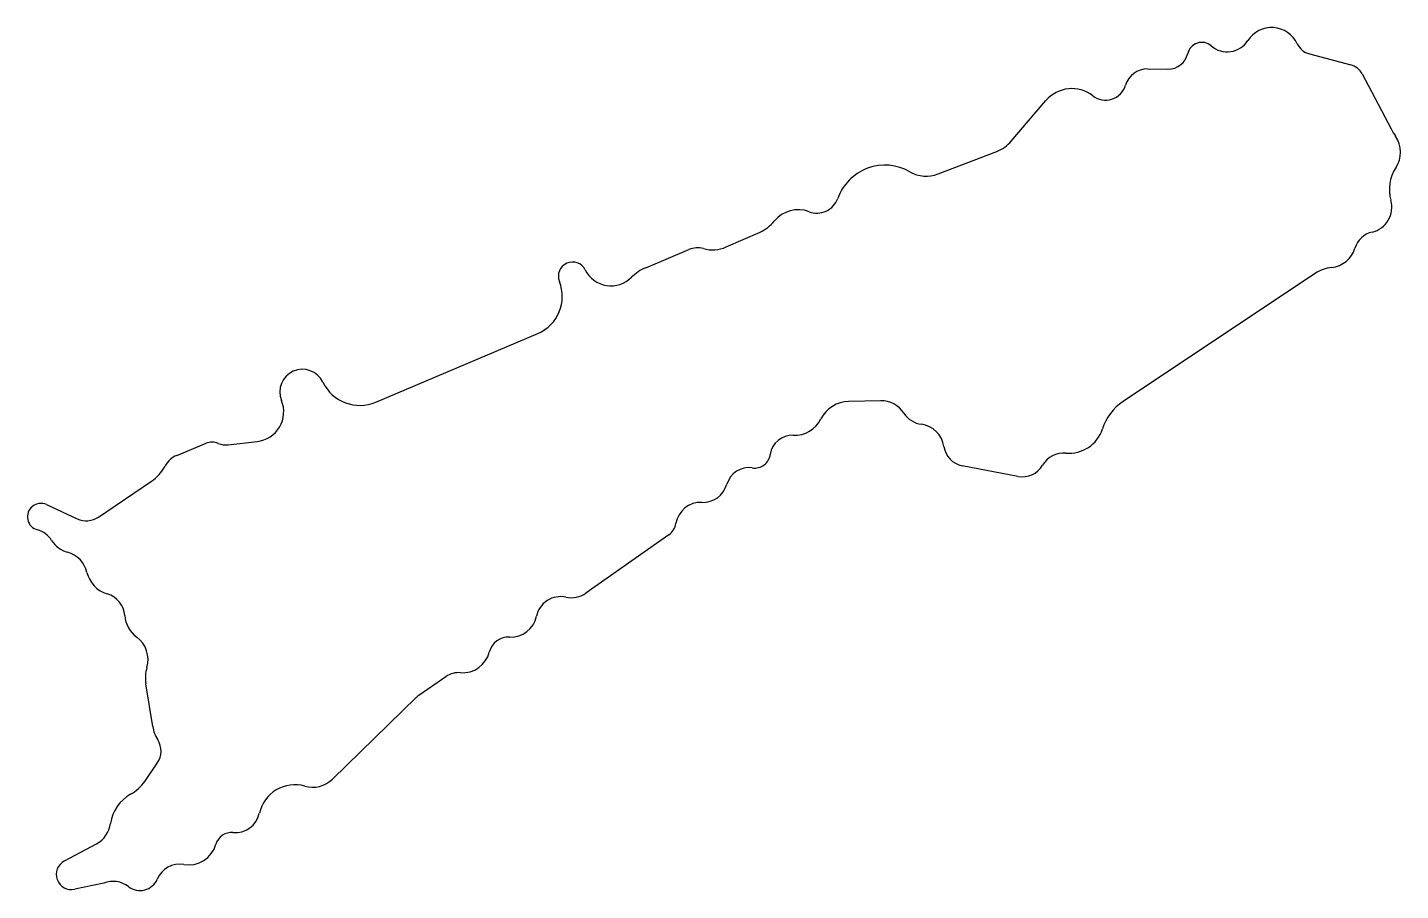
# Model space of a CAD drawing. Extents: x -212212 to 200901, y -195608 to 64048.
import ezdxf

# ---------------------------------------------------------------- set-up
doc = ezdxf.new("R2010")
doc.units = 0
doc.header["$MEASUREMENT"] = 0
doc.layers.add('MODELSKETCH_VISIBLE', color=7, linetype='CONTINUOUS')

msp = doc.modelspace()

# ---------------------------------------------------------------- linework, layer by layer
at = {"layer": 'MODELSKETCH_VISIBLE'}
for p, q in [((173489, 56099), (185930, 52810)), ((124807, 51562), (130933, 51511)), ((189338, 50099), (198077, 33524)), ((83796, 29874), (94224, 42055)), ((61757, 19988), (79412, 26778)), ((-2030, -1987), (8192, 2510)), ((-26193, -8221), (-13183, -2765)), ((175272, -9901), (117427, -48490)), ((-107363, -48671), (-58657, -28019)), ((44497, -48275), (34857, -48465)), ((-167299, -64697), (-158458, -61057)), ((-151818, -61520), (-143095, -60519)), ((85807, -71009), (69032, -67799)), ((-190879, -83241), (-174918, -72476)), ((-206473, -79515), (-197293, -83757)), ((-19294, -88620), (-44185, -106134)), ((-86351, -131270), (-94469, -136884)), ((-174538, -146266), (-176600, -133372)), ((-95156, -137449), (-120471, -162103)), ((-176916, -162760), (-173155, -157280)), ((-201110, -186702), (-191437, -181519)), ((-189274, -193367), (-197986, -195229))]:
    msp.add_line(p, q, dxfattribs=at)
for centre, radius, start, end in [((162136, 55551), 8497, 25.0831, 147.56304), ((141113, 55212), 4357, 49.0536, 167.00539), ((148775, 64042), 7335, 229.0536, 327.56304), ((174927, 61538), 5625, 205.0831, 255.19132), ((130984, 57549), 6039, 269.52337, 347.00539), ((124750, 44693), 6869, 89.52337, 163.35497), ((184546, 47573), 5417, 27.79956, 75.19132), ((102022, 35378), 10266, 52.2424, 139.43323), ((112153, 48459), 6279, 232.2424, 343.35497), ((218394, 44236), 22968, 207.79956, 214.28888), ((75485, 36988), 10940, 291.03482, 319.43323), ((192367, 26489), 8534, 326.45873, 34.28888), ((45793, 7518), 15105, 60.25512, 160.32361), ((209259, 15291), 11733, 146.45873, 196.03256), ((58202, 29233), 9905, 240.25512, 291.03482), ((25306, 14844), 6652, 249.19657, 340.32361), ((19666, 0), 9227, 69.19657, 141.08827), ((190636, 9939), 7644, 282.99925, 16.03256), ((3585, 12981), 11440, 293.74486, 321.08827), ((193947, -4405), 7077, 102.99925, 163.22535), ((-10613, -8891), 6643, 74.62375, 112.75181), ((-6143, 7364), 10215, 254.62375, 293.74486), ((179335, 0), 8184, 275.82601, 343.22535), ((-48219, -10792), 4265, 26.51945, 201.97451), ((-21099, -20369), 13173, 112.75181, 135.346), ((181261, -18878), 10791, 95.82601, 123.70746), ((-63369, -16905), 12072, 292.9774, 21.97451), ((-36640, -5014), 8675, 206.51945, 315.346), ((-129480, -45591), 6803, 25.69364, 202.19799), ((-112195, -37275), 12378, 205.69364, 292.9774), ((-144122, -51566), 9012, 276.54409, 22.19799), ((35045, -58002), 9539, 91.12842, 153.38798), ((44657, -56420), 8146, 32.77908, 91.12842), ((126126, -61530), 15676, 123.70746, 162.14752), ((57727, -48003), 7399, 212.77908, 262.31329), ((18559, -49742), 8901, 267.60961, 333.38798), ((55675, -63209), 7944, 8.33438, 82.31329), ((101128, -53479), 10587, 265.03026, 342.14752), ((-156659, -65428), 4727, 66.80133, 112.37228), ((-152487, -55693), 5865, 246.80133, 276.54409), ((17909, -65310), 6680, 87.60961, 172.05652), ((-164691, -71035), 6854, 112.37228, 152.18208), ((6563, -63726), 4775, 261.63957, 352.05652), ((70321, -61064), 6858, 188.33438, 259.16727), ((99568, -71419), 7421, 85.03026, 149.65689), ((-182077, -61861), 12804, 303.99723, 332.18208), ((4861, -75310), 6932, 81.63957, 163.98604), ((87123, -64134), 7000, 259.16727, 329.65689), ((-9014, -71328), 7502, 267.51045, 343.98604), ((-208169, -83186), 4043, 65.19912, 255.19456), ((-9667, -86347), 7531, 87.51045, 170.63055), ((-194544, -77808), 6554, 245.19912, 303.99723), ((-22369, -84251), 5343, 305.13189, 350.63055), ((-211020, -93975), 7117, 31.38144, 75.19456), ((-198077, -86080), 8045, 211.38144, 255.02089), ((-202266, -101737), 8163, 13.09176, 75.02089), ((-185698, -97884), 8847, 193.09176, 253.51557), ((-190310, -113468), 7406, 4.44124, 73.51557), ((-51834, -114555), 7377, 77.56981, 168.58107), ((-48596, -99865), 7666, 257.56981, 305.13189), ((-174010, -112202), 8943, 184.44124, 233.54906), ((-66708, -111551), 7797, 267.11366, 348.58107), ((-184296, -126129), 8370, 343.32118, 53.54906), ((-67405, -125370), 6039, 87.11366, 165.82338), ((-81223, -121879), 8213, 265.4414, 345.82338), ((-165855, -131654), 10882, 163.32118, 189.08248), ((-82425, -136949), 6904, 85.4414, 124.66316), ((-91440, -141265), 5327, 124.66316, 134.24334), ((-164259, -144623), 10410, 189.08248, 212.52955), ((-178429, -153660), 6397, 325.53799, 32.52955), ((-187328, -155613), 12629, 299.01239, 325.53799), ((-131729, -174767), 10983, 74.19748, 167.44066), ((-126417, -155998), 8523, 254.19748, 314.24334), ((-175442, -177045), 11878, 119.01239, 172.22462), ((-149698, -170764), 7426, 264.73083, 347.44066), ((-195285, -174336), 8149, 298.18193, 352.22462), ((-163801, -179274), 8639, 260.64036, 343.99041), ((-150826, -182997), 4859, 84.73083, 163.99041), ((-198944, -190744), 4586, 118.18193, 282.06364), ((-166398, -195036), 7335, 80.64036, 156.94163), ((-186492, -200542), 7696, 52.49641, 111.19173), ((-178359, -189944), 5664, 232.49641, 336.94163)]:
    msp.add_arc(centre, radius, start, end, dxfattribs=at)

doc.saveas('drawing.dxf')
